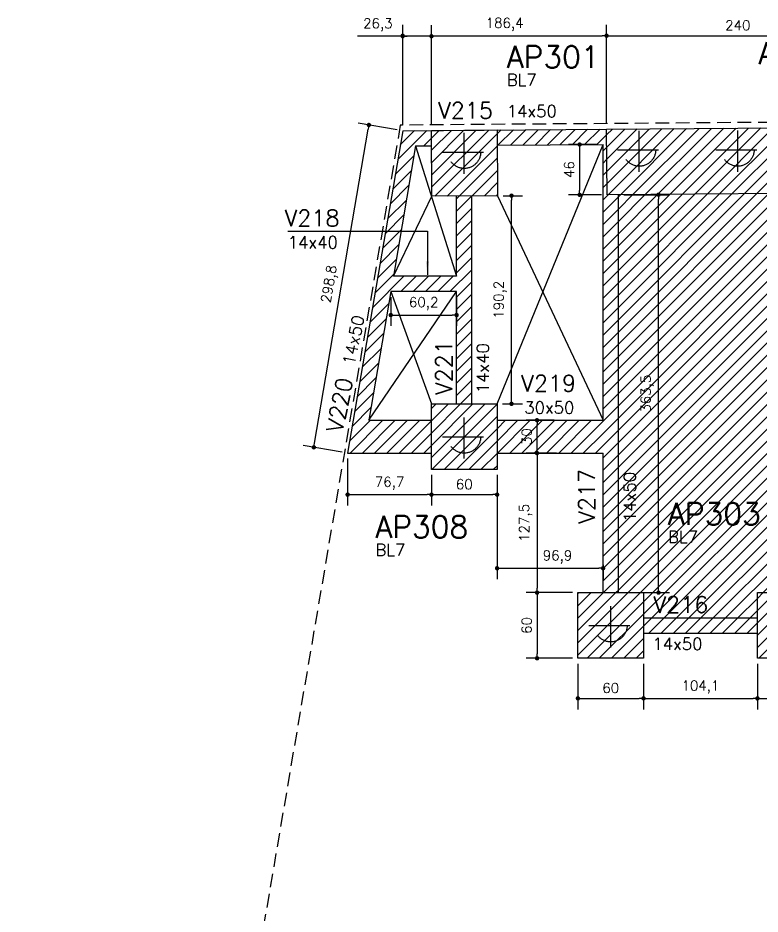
# Model space of a CAD drawing. Extents: x -15987 to 10579, y -7737 to -1189.
# Drawn here: x 5320 to 5998, y -6315 to -5496 of the extents above; entities that cross this region are included whole.
import ezdxf

# ---------------------------------------------------------------- set-up
doc = ezdxf.new("R2010")
doc.units = 0
doc.header["$LTSCALE"] = 25
doc.linetypes.add('DASHED2', pattern=[0.375, 0.25, -0.125])
doc.linetypes.add('ESTILO_TQS_0002', pattern=[0.4, 0.1, -0.3])
for name, color, linetype in [('228', 7, 'Continuous'), ('72', 7, 'Continuous'), ('COTA', 1, 'Continuous'), ('ESTACA', 1, 'ESTILO_TQS_0002'), ('H2', 252, 'Continuous'), ('Linha_fina', 1, 'Continuous'), ('P-D', 2, 'Continuous'), ('TERRENO', 1, 'DASHED2'), ('VIG-D', 2, 'Continuous'), ('VIG-N', 4, 'Continuous'), ('VIGA', 3, 'Continuous')]:
    doc.layers.add(name, color=color, linetype=linetype)
doc.styles.add('COTA', font='romans.shx')
doc.styles.get("Standard").update_dxf_attribs({"font": 'romans.shx'})
doc.dimstyles.new('forma', dxfattribs={"dimscale": 5, "dimtxt": 1.8, "dimasz": 0.8, "dimexe": 2, "dimexo": 1, "dimgap": 1, "dimtad": 1, "dimdec": 1, "dimzin": 9, "dimtxsty": 'COTA', "dimblk1": 'DOT', "dimblk2": 'DOT', "dimsah": 1, "dimcen": 0, "dimdle": 1, "dimclrd": 256, "dimclre": 256, "dimclrt": 2, "dimadec": 0, "dimazin": 0, "dimtfac": 1, "dimtdec": 0, "dimtmove": 0, "dimatfit": 3, "dimfxl": 1, "dimtolj": 1, "dimtzin": 0, "dimarcsym": 0})

# ---------------------------------------------------------------- blocks, each defined once
blk = doc.blocks.new('_EST70')
at = {"layer": 'ESTACA', "linetype": 'ESTILO_TQS_0002'}
for p, q in [((0, -1.333), (0, 1.333)), ((-1.333, 0), (1.333, 0))]:
    blk.add_line(p, q, dxfattribs=at)
blk.add_circle((0, 0), 1, dxfattribs=at)
blk = doc.blocks.new('_Dot')
at = {"color": 0, "linetype": 'ByBlock', "lineweight": -2}
blk.add_line((-0.5, 0), (-1, 0), dxfattribs=at)
at = {"color": 0, "linetype": 'ByBlock', "const_width": 0.5}
blk.add_lwpolyline([(-0.25, 0, 1), (0.25, 0, 1)], format="xyb", close=True, dxfattribs=at)
blk = doc.blocks.new('*D47')
at = {"layer": 'COTA', "lineweight": -2, "transparency": 16777216}
for p, q in [((5671.31, -5594.47), (5671.31, -5503.15)), ((5697.64, -5594.27), (5697.64, -5503.15)), ((5671.31, -5513.15), (5629.88, -5513.15)), ((5693.64, -5513.15), (5675.31, -5513.15))]:
    blk.add_line(p, q, dxfattribs=at)
at = {"layer": 'Defpoints', "color": 0, "transparency": 16777216}
for p in [(5671.31, -5513.15), (5671.31, -5599.47), (5697.64, -5599.27)]:
    blk.add_point(p, dxfattribs=at)
at = {"layer": 'COTA', "lineweight": -2, "transparency": 16777216, "xscale": 4, "yscale": 4, "zscale": 4, "rotation": 180}
blk.add_blockref('_Dot', (5671.31, -5513.15), dxfattribs=at)
at = {"layer": 'COTA', "lineweight": -2, "transparency": 16777216, "xscale": 4, "yscale": 4, "zscale": 4}
blk.add_blockref('_Dot', (5697.64, -5513.15), dxfattribs=at)
at = {"layer": 'COTA', "color": 2, "transparency": 16777216, "insert": (5648.6, -5502.8), "char_height": 9, "attachment_point": 5, "style": 'COTA'}
blk.add_mtext('\\A1;26,3 ', dxfattribs=at)
blk = doc.blocks.new('*D48')
at = {"layer": 'COTA', "lineweight": -2, "transparency": 16777216}
for p, q in [((5671.31, -5594.47), (5671.31, -5502.69)), ((5857.72, -5593.04), (5857.72, -5502.69)), ((5675.31, -5512.69), (5853.72, -5512.69))]:
    blk.add_line(p, q, dxfattribs=at)
at = {"layer": 'Defpoints', "color": 0, "transparency": 16777216}
for p in [(5857.72, -5512.69), (5671.31, -5599.47), (5857.72, -5598.04)]:
    blk.add_point(p, dxfattribs=at)
at = {"layer": 'COTA', "lineweight": -2, "transparency": 16777216, "xscale": 4, "yscale": 4, "zscale": 4, "rotation": 180}
blk.add_blockref('_Dot', (5671.31, -5512.69), dxfattribs=at)
at = {"layer": 'COTA', "lineweight": -2, "transparency": 16777216, "xscale": 4, "yscale": 4, "zscale": 4}
blk.add_blockref('_Dot', (5857.72, -5512.69), dxfattribs=at)
at = {"layer": 'COTA', "color": 2, "transparency": 16777216, "insert": (5764.51, -5502.34), "char_height": 9, "attachment_point": 5, "style": 'COTA'}
blk.add_mtext('\\A1;186,4 ', dxfattribs=at)
blk = doc.blocks.new('*D49')
at = {"layer": 'COTA', "lineweight": -2, "transparency": 16777216}
for p, q in [((5857.72, -5593.04), (5857.72, -5502.69)), ((6097.71, -5591.19), (6097.71, -5502.69)), ((5861.72, -5512.69), (6093.71, -5512.69))]:
    blk.add_line(p, q, dxfattribs=at)
at = {"layer": 'Defpoints', "color": 0, "transparency": 16777216}
for p in [(6097.71, -5512.69), (5857.72, -5598.04), (6097.71, -5596.19)]:
    blk.add_point(p, dxfattribs=at)
at = {"layer": 'COTA', "lineweight": -2, "transparency": 16777216, "xscale": 4, "yscale": 4, "zscale": 4, "rotation": 180}
blk.add_blockref('_Dot', (5857.72, -5512.69), dxfattribs=at)
at = {"layer": 'COTA', "lineweight": -2, "transparency": 16777216, "xscale": 4, "yscale": 4, "zscale": 4}
blk.add_blockref('_Dot', (6097.71, -5512.69), dxfattribs=at)
at = {"layer": 'COTA', "color": 2, "transparency": 16777216, "insert": (5977.72, -5503.19), "char_height": 9, "attachment_point": 5, "style": 'COTA'}
blk.add_mtext('\\A1;240 ', dxfattribs=at)
blk = doc.blocks.new('*D51')
at = {"layer": 'COTA', "lineweight": -2, "transparency": 16777216}
for p, q in [((5811.88, -5893.98), (5784.15, -5893.98)), ((5794.15, -5897.98), (5794.15, -6017.45)), ((5826.52, -6021.45), (5784.15, -6021.45))]:
    blk.add_line(p, q, dxfattribs=at)
at = {"layer": 'Defpoints', "color": 0, "transparency": 16777216}
for p in [(5816.88, -5893.98), (5794.15, -6021.45), (5831.52, -6021.45)]:
    blk.add_point(p, dxfattribs=at)
at = {"layer": 'COTA', "lineweight": -2, "transparency": 16777216, "xscale": 4, "yscale": 4, "zscale": 4}
for p, rotation in [((5794.15, -5893.98), 90), ((5794.15, -6021.45), 270)]:
    blk.add_blockref('_Dot', p, dxfattribs=dict(at, rotation=rotation))
at = {"layer": 'COTA', "color": 2, "transparency": 16777216, "insert": (5783.79, -5957.72), "char_height": 9, "attachment_point": 5, "rotation": 90, "style": 'COTA'}
blk.add_mtext('\\A1;127,5 ', dxfattribs=at)
blk = doc.blocks.new('*D52')
at = {"layer": 'COTA', "lineweight": -2, "transparency": 16777216}
for p, q in [((5826.52, -6021.45), (5784.15, -6021.45)), ((5794.15, -6025.45), (5794.15, -6077.45)), ((5826.52, -6081.45), (5784.15, -6081.45))]:
    blk.add_line(p, q, dxfattribs=at)
at = {"layer": 'Defpoints', "color": 0, "transparency": 16777216}
for p in [(5831.52, -6021.45), (5794.15, -6081.45), (5831.52, -6081.45)]:
    blk.add_point(p, dxfattribs=at)
at = {"layer": 'COTA', "lineweight": -2, "transparency": 16777216, "xscale": 4, "yscale": 4, "zscale": 4}
for p, rotation in [((5794.15, -6021.45), 90), ((5794.15, -6081.45), 270)]:
    blk.add_blockref('_Dot', p, dxfattribs=dict(at, rotation=rotation))
at = {"layer": 'COTA', "color": 2, "transparency": 16777216, "insert": (5784.65, -6051.45), "char_height": 9, "attachment_point": 5, "rotation": 90, "style": 'COTA'}
blk.add_mtext('\\A1;60 ', dxfattribs=at)
blk = doc.blocks.new('*D97')
at = {"layer": 'COTA', "lineweight": -2, "transparency": 16777216}
for p, q in [((5831.52, -6086.45), (5831.52, -6128.07)), ((5891.52, -6086.45), (5891.52, -6128.07)), ((5835.52, -6118.07), (5887.52, -6118.07))]:
    blk.add_line(p, q, dxfattribs=at)
at = {"layer": 'Defpoints', "color": 0, "transparency": 16777216}
for p in [(5831.52, -6081.45), (5891.52, -6081.45), (5891.52, -6118.07)]:
    blk.add_point(p, dxfattribs=at)
at = {"layer": 'COTA', "lineweight": -2, "transparency": 16777216, "xscale": 4, "yscale": 4, "zscale": 4, "rotation": 180}
blk.add_blockref('_Dot', (5831.52, -6118.07), dxfattribs=at)
at = {"layer": 'COTA', "lineweight": -2, "transparency": 16777216, "xscale": 4, "yscale": 4, "zscale": 4}
blk.add_blockref('_Dot', (5891.52, -6118.07), dxfattribs=at)
at = {"layer": 'COTA', "color": 2, "transparency": 16777216, "insert": (5861.52, -6108.57), "char_height": 9, "attachment_point": 5, "style": 'COTA'}
blk.add_mtext('\\A1;60 ', dxfattribs=at)
blk = doc.blocks.new('*D98')
at = {"layer": 'COTA', "lineweight": -2, "transparency": 16777216}
for p, q in [((5891.52, -6086.45), (5891.52, -6128.07)), ((5995.65, -6086.45), (5995.65, -6128.07)), ((5895.52, -6118.07), (5991.65, -6118.07))]:
    blk.add_line(p, q, dxfattribs=at)
at = {"layer": 'Defpoints', "color": 0, "transparency": 16777216}
for p in [(5891.52, -6081.45), (5995.65, -6081.45), (5995.65, -6118.07)]:
    blk.add_point(p, dxfattribs=at)
at = {"layer": 'COTA', "lineweight": -2, "transparency": 16777216, "xscale": 4, "yscale": 4, "zscale": 4, "rotation": 180}
blk.add_blockref('_Dot', (5891.52, -6118.07), dxfattribs=at)
at = {"layer": 'COTA', "lineweight": -2, "transparency": 16777216, "xscale": 4, "yscale": 4, "zscale": 4}
blk.add_blockref('_Dot', (5995.65, -6118.07), dxfattribs=at)
at = {"layer": 'COTA', "color": 2, "transparency": 16777216, "insert": (5943.58, -6107.71), "char_height": 9, "attachment_point": 5, "style": 'COTA'}
blk.add_mtext('\\A1;104,1 ', dxfattribs=at)
blk = doc.blocks.new('*D99')
at = {"layer": 'COTA', "lineweight": -2, "transparency": 16777216}
for p, q in [((5995.65, -6086.45), (5995.65, -6128.07)), ((6055.65, -6086.45), (6055.65, -6128.07)), ((5999.65, -6118.07), (6051.65, -6118.07))]:
    blk.add_line(p, q, dxfattribs=at)
at = {"layer": 'Defpoints', "color": 0, "transparency": 16777216}
for p in [(5995.65, -6081.45), (6055.65, -6081.45), (6055.65, -6118.07)]:
    blk.add_point(p, dxfattribs=at)
at = {"layer": 'COTA', "lineweight": -2, "transparency": 16777216, "xscale": 4, "yscale": 4, "zscale": 4, "rotation": 180}
blk.add_blockref('_Dot', (5995.65, -6118.07), dxfattribs=at)
at = {"layer": 'COTA', "lineweight": -2, "transparency": 16777216, "xscale": 4, "yscale": 4, "zscale": 4}
blk.add_blockref('_Dot', (6055.65, -6118.07), dxfattribs=at)
at = {"layer": 'COTA', "color": 2, "transparency": 16777216, "insert": (6025.65, -6108.57), "char_height": 9, "attachment_point": 5, "style": 'COTA'}
blk.add_mtext('\\A1;60 ', dxfattribs=at)
blk = doc.blocks.new('*D121')
at = {"layer": 'COTA', "lineweight": -2, "transparency": 16777216}
for p, q in [((5809.87, -5863.98), (5784.15, -5863.98)), ((5794.15, -5889.98), (5794.15, -5867.98)), ((5811.88, -5893.98), (5784.15, -5893.98))]:
    blk.add_line(p, q, dxfattribs=at)
at = {"layer": 'Defpoints', "color": 0, "transparency": 16777216}
for p in [(5794.15, -5863.98), (5814.87, -5863.98), (5816.88, -5893.98)]:
    blk.add_point(p, dxfattribs=at)
at = {"layer": 'COTA', "lineweight": -2, "transparency": 16777216, "xscale": 4, "yscale": 4, "zscale": 4}
for p, rotation in [((5794.15, -5863.98), 90), ((5794.15, -5893.98), 270)]:
    blk.add_blockref('_Dot', p, dxfattribs=dict(at, rotation=rotation))
at = {"layer": 'COTA', "color": 2, "transparency": 16777216, "insert": (5784.65, -5878.98), "char_height": 9, "attachment_point": 5, "rotation": 90, "style": 'COTA'}
blk.add_mtext('\\A1;30 ', dxfattribs=at)
blk = doc.blocks.new('*D122')
at = {"layer": 'COTA', "lineweight": -2, "transparency": 16777216}
for p, q in [((5620.98, -5898.98), (5620.98, -5941.92)), ((5697.64, -5913.98), (5697.64, -5941.92)), ((5624.98, -5931.92), (5693.64, -5931.92))]:
    blk.add_line(p, q, dxfattribs=at)
at = {"layer": 'Defpoints', "color": 0, "transparency": 16777216}
for p in [(5620.98, -5893.98), (5697.64, -5908.98), (5697.64, -5931.92)]:
    blk.add_point(p, dxfattribs=at)
at = {"layer": 'COTA', "lineweight": -2, "transparency": 16777216, "xscale": 4, "yscale": 4, "zscale": 4, "rotation": 180}
blk.add_blockref('_Dot', (5620.98, -5931.92), dxfattribs=at)
at = {"layer": 'COTA', "lineweight": -2, "transparency": 16777216, "xscale": 4, "yscale": 4, "zscale": 4}
blk.add_blockref('_Dot', (5697.64, -5931.92), dxfattribs=at)
at = {"layer": 'COTA', "color": 2, "transparency": 16777216, "insert": (5659.31, -5921.56), "char_height": 9, "attachment_point": 5, "style": 'COTA'}
blk.add_mtext('\\A1;76,7 ', dxfattribs=at)
blk = doc.blocks.new('*D123')
at = {"layer": 'COTA', "lineweight": -2, "transparency": 16777216}
for p, q in [((5697.64, -5913.98), (5697.64, -5941.92)), ((5757.64, -5913.98), (5757.64, -5941.92)), ((5701.64, -5931.92), (5753.64, -5931.92))]:
    blk.add_line(p, q, dxfattribs=at)
at = {"layer": 'Defpoints', "color": 0, "transparency": 16777216}
for p in [(5697.64, -5908.98), (5757.64, -5908.98), (5757.64, -5931.92)]:
    blk.add_point(p, dxfattribs=at)
at = {"layer": 'COTA', "lineweight": -2, "transparency": 16777216, "xscale": 4, "yscale": 4, "zscale": 4, "rotation": 180}
blk.add_blockref('_Dot', (5697.64, -5931.92), dxfattribs=at)
at = {"layer": 'COTA', "lineweight": -2, "transparency": 16777216, "xscale": 4, "yscale": 4, "zscale": 4}
blk.add_blockref('_Dot', (5757.64, -5931.92), dxfattribs=at)
at = {"layer": 'COTA', "color": 2, "transparency": 16777216, "insert": (5727.64, -5922.42), "char_height": 9, "attachment_point": 5, "style": 'COTA'}
blk.add_mtext('\\A1;60 ', dxfattribs=at)
blk = doc.blocks.new('*D124')
at = {"layer": 'COTA', "lineweight": -2, "transparency": 16777216}
for p, q in [((5757.64, -5913.98), (5757.64, -6009.19)), ((5761.64, -5999.19), (5850.52, -5999.19)), ((5854.52, -5996.04), (5854.52, -6009.19))]:
    blk.add_line(p, q, dxfattribs=at)
at = {"layer": 'Defpoints', "color": 0, "transparency": 16777216}
for p in [(5757.64, -5908.98), (5854.52, -5991.04), (5854.52, -5999.19)]:
    blk.add_point(p, dxfattribs=at)
at = {"layer": 'COTA', "lineweight": -2, "transparency": 16777216, "xscale": 4, "yscale": 4, "zscale": 4, "rotation": 180}
blk.add_blockref('_Dot', (5757.64, -5999.19), dxfattribs=at)
at = {"layer": 'COTA', "lineweight": -2, "transparency": 16777216, "xscale": 4, "yscale": 4, "zscale": 4}
blk.add_blockref('_Dot', (5854.52, -5999.19), dxfattribs=at)
at = {"layer": 'COTA', "color": 2, "transparency": 16777216, "insert": (5812.87, -5988.83), "char_height": 9, "attachment_point": 5, "style": 'COTA'}
blk.add_mtext('\\A1;96,9 ', dxfattribs=at)
blk = doc.blocks.new('*D125')
at = {"layer": 'COTA', "lineweight": -2, "transparency": 16777216}
for p, q in [((5763.1, -5658.81), (5780.82, -5658.81)), ((5770.82, -5844.98), (5770.82, -5662.81)), ((5762.64, -5848.98), (5780.82, -5848.98))]:
    blk.add_line(p, q, dxfattribs=at)
at = {"layer": 'Defpoints', "color": 0, "transparency": 16777216}
for p in [(5758.1, -5658.81), (5770.82, -5658.81), (5757.64, -5848.98)]:
    blk.add_point(p, dxfattribs=at)
at = {"layer": 'COTA', "lineweight": -2, "transparency": 16777216, "xscale": 4, "yscale": 4, "zscale": 4}
for p, rotation in [((5770.82, -5658.81), 90), ((5770.82, -5848.98), 270)]:
    blk.add_blockref('_Dot', p, dxfattribs=dict(at, rotation=rotation))
at = {"layer": 'COTA', "color": 2, "transparency": 16777216, "insert": (5760.47, -5753.89), "char_height": 9, "attachment_point": 5, "rotation": 90, "style": 'COTA'}
blk.add_mtext('\\A1;190,2 ', dxfattribs=at)
blk = doc.blocks.new('*D126')
at = {"layer": 'COTA', "lineweight": -2, "transparency": 16777216}
for p, q in [((5590.75, -5884.76), (5639.73, -5598.14)), ((5666.38, -5598.63), (5630.54, -5592.51)), ((5616.06, -5893.14), (5580.22, -5887.01))]:
    blk.add_line(p, q, dxfattribs=at)
at = {"layer": 'Defpoints', "color": 0, "transparency": 16777216}
for p in [(5640.4, -5594.19), (5671.31, -5599.47), (5620.98, -5893.98)]:
    blk.add_point(p, dxfattribs=at)
at = {"layer": 'COTA', "lineweight": -2, "transparency": 16777216, "xscale": 4, "yscale": 4, "zscale": 4}
for p, rotation in [((5640.4, -5594.19), 80.30301463858432), ((5590.07, -5888.7), 260.3030146385843)]:
    blk.add_blockref('_Dot', p, dxfattribs=dict(at, rotation=rotation))
at = {"layer": 'COTA', "color": 2, "transparency": 16777216, "insert": (5605.03, -5739.7), "char_height": 9, "attachment_point": 5, "rotation": 80.30301, "style": 'COTA'}
blk.add_mtext('\\A1;298,8 ', dxfattribs=at)
blk = doc.blocks.new('*D127')
at = {"layer": 'COTA', "lineweight": -2, "transparency": 16777216}
for p, q in [((5660.39, -5751.48), (5660.39, -5777.85)), ((5720.64, -5751.48), (5720.64, -5777.85)), ((5664.39, -5767.85), (5716.64, -5767.85))]:
    blk.add_line(p, q, dxfattribs=at)
at = {"layer": 'Defpoints', "color": 0, "transparency": 16777216}
for p in [(5660.39, -5746.48), (5720.64, -5746.48), (5720.64, -5767.85)]:
    blk.add_point(p, dxfattribs=at)
at = {"layer": 'COTA', "lineweight": -2, "transparency": 16777216, "xscale": 4, "yscale": 4, "zscale": 4, "rotation": 180}
blk.add_blockref('_Dot', (5660.39, -5767.85), dxfattribs=at)
at = {"layer": 'COTA', "lineweight": -2, "transparency": 16777216, "xscale": 4, "yscale": 4, "zscale": 4}
blk.add_blockref('_Dot', (5720.64, -5767.85), dxfattribs=at)
at = {"layer": 'COTA', "color": 2, "transparency": 16777216, "insert": (5690.51, -5757.49), "char_height": 9, "attachment_point": 5, "style": 'COTA'}
blk.add_mtext('\\A1;60,2 ', dxfattribs=at)
blk = doc.blocks.new('ss')
at = {"layer": 'Linha_fina'}
blk.add_solid([(0, 0), (-2.5, -0.29), (-2.5, 0.3)], dxfattribs=at)
blk = doc.blocks.new('*D128')
at = {"layer": 'COTA', "lineweight": -2, "transparency": 16777216}
for p, q in [((5873.52, -5657.96), (5915.23, -5657.96)), ((5905.23, -6017.45), (5905.23, -5661.96)), ((5873.52, -6021.45), (5915.23, -6021.45))]:
    blk.add_line(p, q, dxfattribs=at)
at = {"layer": 'Defpoints', "color": 0, "transparency": 16777216}
for p in [(5868.52, -5657.96), (5905.23, -5657.96), (5868.52, -6021.45)]:
    blk.add_point(p, dxfattribs=at)
at = {"layer": 'COTA', "lineweight": -2, "transparency": 16777216, "xscale": 4, "yscale": 4, "zscale": 4}
for p, rotation in [((5905.23, -5657.96), 90), ((5905.23, -6021.45), 270)]:
    blk.add_blockref('_Dot', p, dxfattribs=dict(at, rotation=rotation))
at = {"layer": 'COTA', "color": 2, "transparency": 16777216, "insert": (5894.87, -5839.71), "char_height": 9, "attachment_point": 5, "rotation": 90, "style": 'COTA'}
blk.add_mtext('\\A1;363,5 ', dxfattribs=at)
blk = doc.blocks.new('*D129')
at = {"layer": 'COTA', "lineweight": -2, "transparency": 16777216}
for p, q in [((5849.52, -5612.06), (5823.06, -5612.06)), ((5833.06, -5616.06), (5833.06, -5654.04)), ((5853.18, -5658.04), (5823.06, -5658.04))]:
    blk.add_line(p, q, dxfattribs=at)
at = {"layer": 'Defpoints', "color": 0, "transparency": 16777216}
for p in [(5854.52, -5612.06), (5833.06, -5658.04), (5858.18, -5658.04)]:
    blk.add_point(p, dxfattribs=at)
at = {"layer": 'COTA', "lineweight": -2, "transparency": 16777216, "xscale": 4, "yscale": 4, "zscale": 4}
for p, rotation in [((5833.06, -5612.06), 90), ((5833.06, -5658.04), 270)]:
    blk.add_blockref('_Dot', p, dxfattribs=dict(at, rotation=rotation))
at = {"layer": 'COTA', "color": 2, "transparency": 16777216, "insert": (5823.56, -5635.05), "char_height": 9, "attachment_point": 5, "rotation": 90, "style": 'COTA'}
blk.add_mtext('\\A1;46 ', dxfattribs=at)

msp = doc.modelspace()

# ---------------------------------------------------------------- hatches: boundary and pattern name
at = {"layer": 'H2'}
h = msp.add_hatch(dxfattribs=at)
h.set_pattern_fill('ANSI31', color=256, scale=2.5, style=0)
h.paths.add_polyline_path([(5734.64, -5658.99), (5720.64, -5659.1), (5720.64, -5732.48), (5662.78, -5732.48), (5683.14, -5613.38), (5697.74, -5613.27), (5697.64, -5599.27), (5671.31, -5599.47), (5620.98, -5893.98), (5697.64, -5893.98), (5697.64, -5863.98), (5640.31, -5863.98), (5660.39, -5746.48), (5720.64, -5746.48), (5720.64, -5848.98), (5734.64, -5848.98)])
h = msp.add_hatch(dxfattribs=at)
h.set_pattern_fill('ANSI31', color=256, scale=2.5, style=0)
h.paths.add_polyline_path([(5757.63, -5598.81), (5758.1, -5658.81), (5698.1, -5659.27), (5697.64, -5599.27)])
h = msp.add_hatch(dxfattribs=at)
h.set_pattern_fill('ANSI31', color=256, scale=2.5, style=0)
h.paths.add_polyline_path([(5858.18, -5658.04), (5857.72, -5598.04), (5757.63, -5598.81), (5757.74, -5612.81), (5854.52, -5612.06), (5854.52, -6021.45), (5868.52, -6021.45), (5868.52, -5657.96)])
h = msp.add_hatch(dxfattribs=at)
h.set_pattern_fill('ANSI31', color=256, scale=2.5, style=0)
h.paths.add_polyline_path([(5857.72, -5598.04), (6097.71, -5596.19), (6098.17, -5656.19), (5858.18, -5658.04)])
h = msp.add_hatch(dxfattribs=at)
h.set_pattern_fill('ANSI31', color=256, scale=2.5, style=0)
h.paths.add_polyline_path([(5868.52, -6021.45), (5868.52, -5657.96), (6098.17, -5656.19), (6097.82, -5610.19), (6193.52, -5609.45), (6191.02, -6044.59), (6190.67, -6044.6), (6055.65, -6044.6), (6055.65, -6021.45), (5995.65, -6021.45), (5995.65, -6044.6), (5891.52, -6044.6), (5891.52, -6021.45)])
h = msp.add_hatch(dxfattribs=at)
h.set_pattern_fill('ANSI31', color=256, scale=2.5, style=0)
h.paths.add_polyline_path([(5757.64, -5848.98), (5757.64, -5908.98), (5697.64, -5908.98), (5697.64, -5848.98)])
h = msp.add_hatch(dxfattribs=at)
h.set_pattern_fill('ANSI31', color=256, scale=2.5, style=0)
h.paths.add_polyline_path([(5854.52, -5863.98), (5757.64, -5863.98), (5757.64, -5893.98), (5854.52, -5893.98)])
h = msp.add_hatch(dxfattribs=at)
h.set_pattern_fill('ANSI31', color=256, scale=2.5, style=0)
h.paths.add_polyline_path([(5891.52, -6021.45), (5891.52, -6081.45), (5831.52, -6081.45), (5831.52, -6021.45)])
h = msp.add_hatch(dxfattribs=at)
h.set_pattern_fill('ANSI31', color=256, scale=2.5, style=0)
h.paths.add_polyline_path([(6055.65, -6021.45), (6055.65, -6081.45), (5995.65, -6081.45), (5995.65, -6021.45)])
h = msp.add_hatch(dxfattribs=at)
h.set_pattern_fill('ANSI31', color=256, scale=2.5, style=0)
h.paths.add_polyline_path([(5995.65, -6044.6), (5891.52, -6044.6), (5891.52, -6058.6), (5995.65, -6058.6)])

# ---------------------------------------------------------------- linework, layer by layer
at = {"layer": 'Linha_fina'}
for p, q in [((5566.4, -5691.27), (5693.9, -5691.27)), ((5693.9, -5691.27), (5693.9, -5731.27))]:
    msp.add_line(p, q, dxfattribs=at)
for points in [[(5683.14, -5613.38), (5720.64, -5732.48)], [(5757.64, -5848.98), (5854.52, -5612.06)], [(5662.78, -5732.48), (5698.1, -5659.27)], [(5758.1, -5658.81), (5854.52, -5863.98)], [(5640.31, -5863.98), (5720.64, -5746.48)], [(5660.39, -5746.48), (5697.64, -5848.98)]]:
    msp.add_lwpolyline(points, dxfattribs=at)
at = {"layer": 'TERRENO', "linetype": 'DASHED2', "ltscale": 2}
msp.add_lwpolyline([(8359.47, -5578.84), (7610.11, -5581.94), (6927.42, -5584.99), (5669.14, -5594.35), (5498.88, -6591.06), (5414.85, -7102.45), (5328.14, -7538.06), (5319.52, -7588.6), (6247, -7593.14), (6553.8, -7594.59), (6798.65, -7597.01), (7370.85, -7596.96), (7899.7, -7605.56), (8137.16, -7606.46)], dxfattribs=at)
at = {"layer": 'VIGA'}
for points in [[(5671.31, -5599.47), (5620.98, -5893.98)], [(5671.31, -5599.47), (5857.72, -5598.04)], [(5857.72, -5598.04), (6097.71, -5596.19), (6098.17, -5656.19), (5858.18, -5658.04), (5857.72, -5598.04)], [(5683.14, -5613.38), (5662.78, -5732.48)], [(5683.14, -5613.38), (5697.74, -5613.27)], [(5757.74, -5612.81), (5854.52, -5612.06)], [(5854.52, -5863.98), (5854.52, -5612.06)], [(5720.64, -5732.48), (5720.64, -5659.04)], [(5734.64, -5848.98), (5734.64, -5659.04)], [(5868.52, -6021.45), (5868.52, -5657.96)], [(5720.64, -5732.48), (5662.78, -5732.48)], [(5660.39, -5746.48), (5640.31, -5863.98)], [(5720.64, -5746.48), (5660.39, -5746.48)], [(5720.64, -5848.98), (5720.64, -5746.48)], [(5640.31, -5863.98), (5697.64, -5863.98)], [(5757.64, -5863.98), (5854.52, -5863.98)], [(5620.98, -5893.98), (5697.64, -5893.98)], [(5757.64, -5893.98), (5854.52, -5893.98)], [(5854.52, -6021.45), (5854.52, -5893.98)], [(5891.52, -6044.6), (5995.65, -6044.6)], [(5891.52, -6058.6), (5995.65, -6058.6)]]:
    msp.add_lwpolyline(points, dxfattribs=at)
for points in [[(5757.63, -5598.81), (5758.1, -5658.81), (5698.1, -5659.27), (5697.64, -5599.27)], [(5757.64, -5848.98), (5757.64, -5908.98), (5697.64, -5908.98), (5697.64, -5848.98)], [(5891.52, -6021.45), (5891.52, -6081.45), (5831.52, -6081.45), (5831.52, -6021.45)], [(6055.65, -6021.45), (6055.65, -6081.45), (5995.65, -6081.45), (5995.65, -6021.45)]]:
    msp.add_lwpolyline(points, close=True, dxfattribs=at)

# ---------------------------------------------------------------- block references
at = {"layer": '228', "linetype": 'Continuous', "xscale": 14.99995, "yscale": 14.99995, "zscale": 0.42857}
for p in [(5727.64, -5618.92), (5887.64, -5616.93), (5977.64, -5616.92), (5727.64, -5878.98), (5861.52, -6051.45)]:
    msp.add_blockref('_EST70', p, dxfattribs=at)
at = {"layer": 'COTA', "xscale": 5, "yscale": 5, "zscale": 5, "rotation": 270}
msp.add_blockref('ss', (5693.9, -5731.27), dxfattribs=at)

# ---------------------------------------------------------------- texts
at = {"layer": '72', "linetype": 'Continuous'}
for s, p in [('AP301', (5766.48, -5542.04)), ('AP302', (5996.65, -5538.53)), ('AP303', (5913.91, -5959.5)), ('AP308', (5646.38, -5971.38))]:
    msp.add_text(s, height=20, dxfattribs=at).set_placement(p)
at = {"layer": 'P-D', "linetype": 'Continuous'}
for p in [(5766.48, -5558.54), (5913.91, -5976), (5646.38, -5987.88)]:
    msp.add_text('BL7', height=11, dxfattribs=at).set_placement(p)
at = {"layer": 'VIG-D', "linetype": 'Continuous'}
for s, p in [('14x50', (5766.51, -5587.08, -0.02)), ('14x40', (5566.27, -5706.93, -0.02)), ('30x50', (5782.55, -5857.88, -0.02)), ('14x50', (5899.68, -6073.72, -0.02))]:
    msp.add_text(s, height=11, dxfattribs=at).set_placement(p)
for s, rotation, p in [('14x50', 78.36587, (5627.22, -5814.23, -0.02)), ('14x40', 90, (5750.15, -5839.25, -0.02)), ('14x50', 90, (5884.5, -5956.9, -0.02))]:
    msp.add_text(s, height=11, rotation=rotation, dxfattribs=at).set_placement(p)
at = {"layer": 'VIG-N', "linetype": 'Continuous'}
for s, p in [('V215', (5703.71, -5588.44, -0.02)), ('V218', (5563.44, -5686.8, -0.02)), ('V219', (5779.71, -5837.75, -0.02)), ('V216', (5900.55, -6039.83, -0.02))]:
    msp.add_text(s, height=15, dxfattribs=at).set_placement(p)
for s, rotation, p in [('V221', 90, (5716.41, -5840.93, -0.02)), ('V220', 78.36587, (5615.89, -5876.02, -0.02)), ('V217', 90, (5847.07, -5958.58, -0.02))]:
    msp.add_text(s, height=15, rotation=rotation, dxfattribs=at).set_placement(p)

# ---------------------------------------------------------------- dimensions: what is measured, and where the dimension line sits
at = {"layer": 'COTA'}
for base, p1, p2, override, picture, middle in [((5671.31, -5513.15), (5697.64, -5599.27), (5671.31, -5599.47), {"dimpost": ' '}, '*D47', (5648.6, -5502.8)), ((5857.72, -5512.69), (5671.31, -5599.47), (5857.72, -5598.04), {"dimpost": ' ', "dimtmove": 1}, '*D48', (5764.51, -5502.34)), ((6097.71, -5512.69), (5857.72, -5598.04), (6097.71, -5596.19), {"dimpost": ' ', "dimtmove": 1}, '*D49', (5977.72, -5503.19)), ((5720.6366, -5767.8493), (5660.3924, -5746.4803), (5720.6366, -5746.4803), {"dimpost": ' '}, '*D127', (5690.5145, -5757.4921)), ((5697.64, -5931.92), (5620.98, -5893.98), (5697.64, -5908.98), {"dimpost": ' '}, '*D122', (5659.31, -5921.56)), ((5757.64, -5931.92), (5697.64, -5908.98), (5757.64, -5908.98), {"dimpost": ' ', "dimtmove": 1}, '*D123', (5727.64, -5922.42)), ((5891.52, -6118.07), (5831.52, -6081.45), (5891.52, -6081.45), {"dimpost": ' '}, '*D97', (5861.52, -6108.57)), ((5995.65, -6118.07), (5891.52, -6081.45), (5995.65, -6081.45), {"dimpost": ' ', "dimtmove": 1}, '*D98', (5943.58, -6107.71)), ((6055.65, -6118.07), (5995.65, -6081.45), (6055.65, -6081.45), {"dimpost": ' ', "dimtmove": 1}, '*D99', (6025.65, -6108.57))]:
    dim = msp.add_linear_dim(base=base, p1=p1, p2=p2, dimstyle='forma', override=override, dxfattribs=at)
    dim.commit()
    dim.dimension.update_dxf_attribs({"geometry": picture, "text_midpoint": middle})
dim = msp.add_aligned_dim(p1=(5620.98, -5893.98), p2=(5671.31, -5599.47), distance=31.36, dimstyle='forma', override={"dimpost": ' '}, dxfattribs=at)
dim.commit()
dim.dimension.update_dxf_attribs({"geometry": '*D126', "text_midpoint": (5605.03, -5739.7)})
for base, p1, p2, override, picture, middle in [((5833.06, -5658.04), (5854.52, -5612.06), (5858.18, -5658.04), {"dimpost": ' '}, '*D129', (5823.56, -5635.05)), ((5770.82, -5658.81), (5757.64, -5848.98), (5758.1, -5658.81), {"dimpost": ' '}, '*D125', (5760.47, -5753.89)), ((5905.23, -5657.96), (5868.52, -6021.45), (5868.52, -5657.96), {"dimpost": ' '}, '*D128', (5894.87, -5839.71)), ((5794.15, -5863.98), (5816.88, -5893.98), (5814.87, -5863.98), {"dimpost": ' ', "dimtmove": 1}, '*D121', (5784.65, -5878.98)), ((5794.15, -6021.45), (5816.88, -5893.98), (5831.52, -6021.45), {"dimpost": ' '}, '*D51', (5783.79, -5957.72)), ((5794.15, -6081.45), (5831.52, -6021.45), (5831.52, -6081.45), {"dimpost": ' ', "dimtmove": 1}, '*D52', (5784.65, -6051.45))]:
    dim = msp.add_linear_dim(base=base, p1=p1, p2=p2, angle=90, dimstyle='forma', override=override, dxfattribs=at)
    dim.commit()
    dim.dimension.update_dxf_attribs({"geometry": picture, "text_midpoint": middle})
dim = msp.add_linear_dim(base=(5854.52, -5999.19), p1=(5757.64, -5908.98), p2=(5854.52, -5991.04), dimstyle='forma', override={"dimpost": ' ', "dimtmove": 1}, dxfattribs=at)
dim.commit()
dim.dimension.update_dxf_attribs({"geometry": '*D124', "text_midpoint": (5812.87, -5999.19), "dimtype": 128})

doc.saveas('drawing.dxf')
